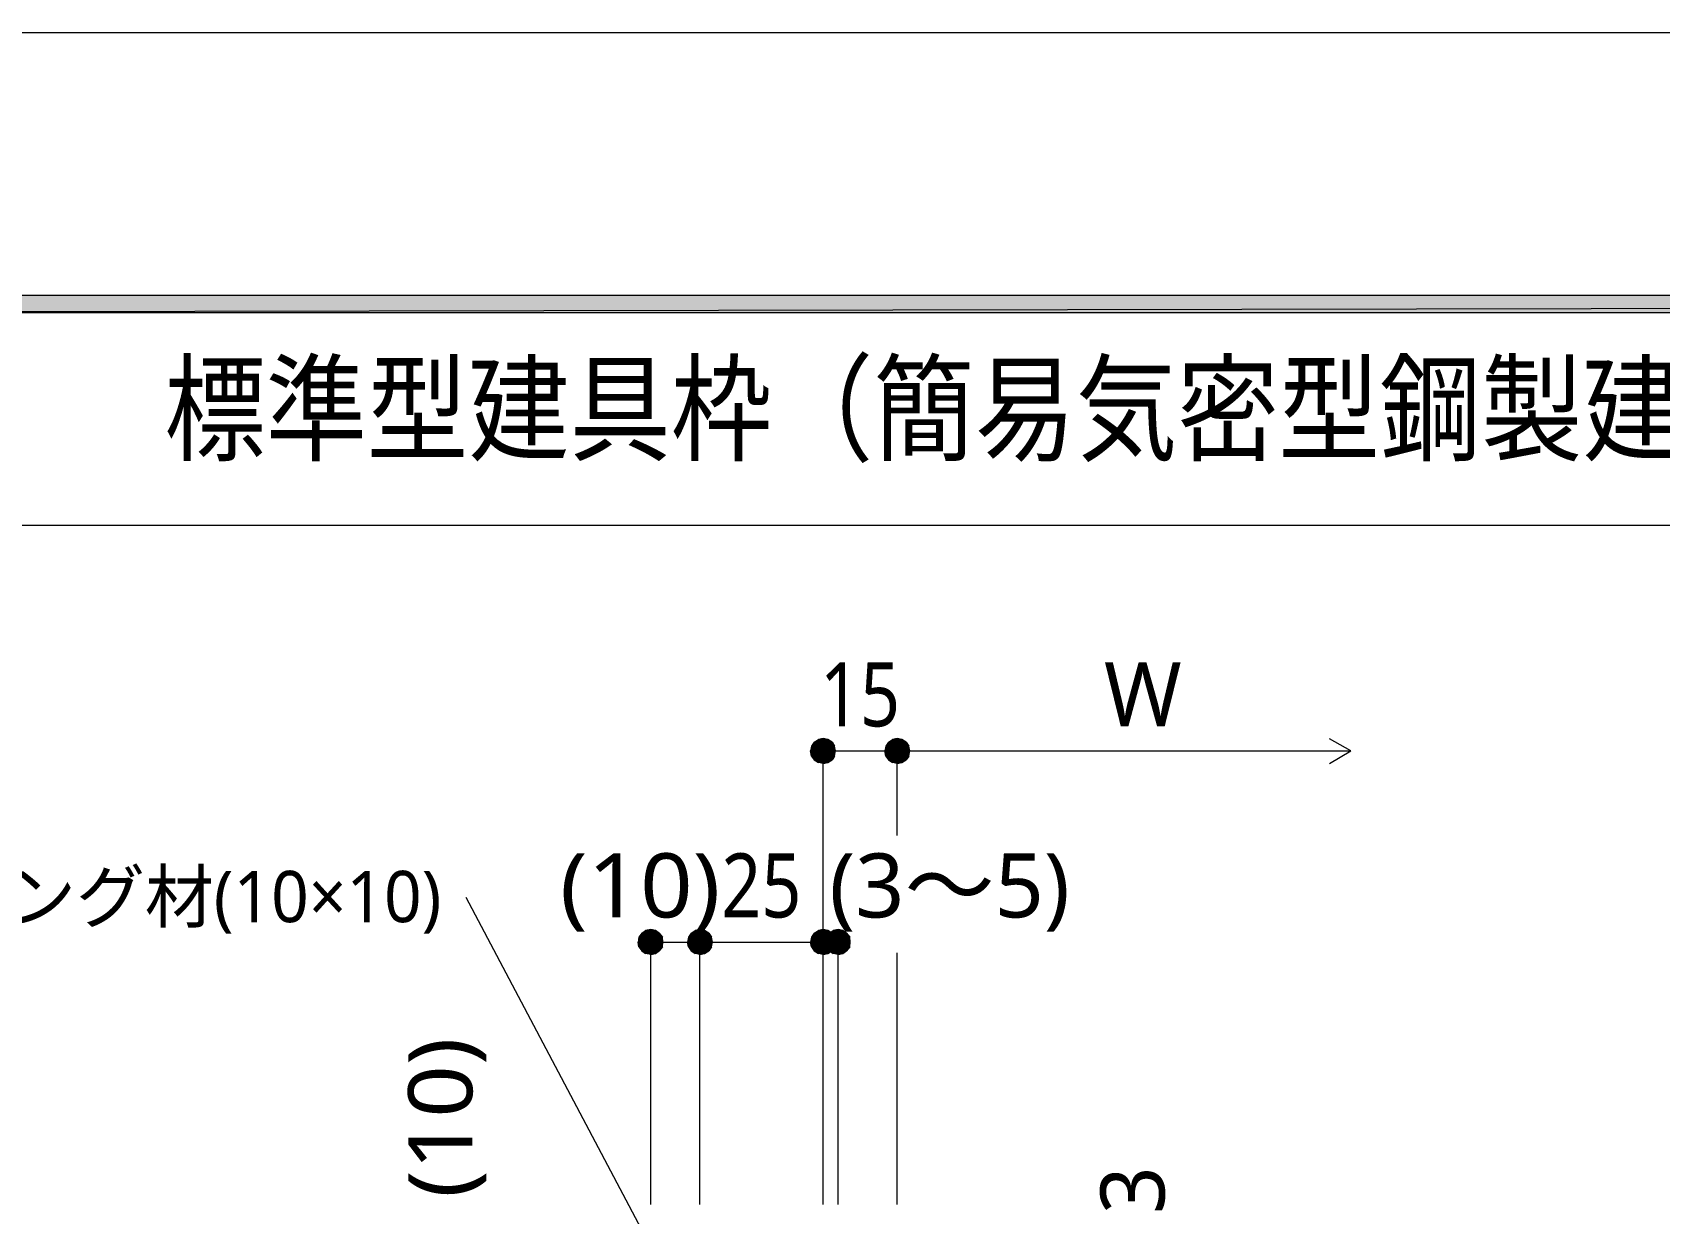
# Model space of a CAD drawing. Header units: millimetres. Extents: x 0 to 420, y 0 to 297.
# Drawn here: x 40.8 to 106.8, y 249.1 to 297 of the extents above; entities that cross this region are included whole.
import ezdxf
from ezdxf.enums import TextEntityAlignment as Align

# ---------------------------------------------------------------- set-up
doc = ezdxf.new("R2010")
doc.units = ezdxf.units.MM
doc.styles.add('kst32b', font='NotoSansJP-Variable.ttf')

msp = doc.modelspace()

# ---------------------------------------------------------------- hatches: boundary and pattern name
h = msp.add_hatch(color=7)
h.paths.add_polyline_path([(394.166, 285.623), (394.166, 286.321), (26.183, 285.623), (394.166, 285.623)])
h.paths.add_polyline_path([(394.166, 286.321), (26.183, 285.623), (26.183, 286.321), (394.166, 286.321)])
h = msp.add_hatch(color=7)
h.paths.add_polyline_path([(72.432, 268.033), (72.39, 267.843), (72.898, 267.843), (72.432, 268.033)])
h.paths.add_polyline_path([(72.39, 267.843), (72.898, 267.843), (72.432, 267.631), (72.39, 267.843)])
h.paths.add_polyline_path([(72.898, 267.843), (72.432, 267.631), (72.538, 267.483), (72.898, 267.843)])
h = msp.add_hatch(color=7)
h.paths.add_polyline_path([(72.898, 268.351), (72.708, 268.309), (72.898, 267.843), (72.898, 268.351)])
h.paths.add_polyline_path([(72.708, 268.309), (72.898, 267.843), (72.538, 268.203), (72.708, 268.309)])
h.paths.add_polyline_path([(72.898, 267.843), (72.538, 268.203), (72.432, 268.033), (72.898, 267.843)])
h = msp.add_hatch(color=7)
h.paths.add_polyline_path([(72.538, 267.483), (72.708, 267.377), (72.898, 267.843), (72.538, 267.483)])
h.paths.add_polyline_path([(72.708, 267.377), (72.898, 267.843), (72.898, 267.335), (72.708, 267.377)])
h.paths.add_polyline_path([(72.898, 267.843), (72.898, 267.335), (73.088, 267.377), (72.898, 267.843)])
for points in [[(73.088, 268.309), (72.898, 268.351), (72.898, 267.843), (73.088, 268.309)], [(76.094, 268.309), (75.904, 268.351), (75.904, 267.843), (76.094, 268.309)], [(66.104, 260.562), (65.913, 260.604), (65.913, 260.096), (66.104, 260.562)], [(68.093, 260.562), (67.903, 260.604), (67.903, 260.096), (68.093, 260.562)], [(73.088, 260.562), (72.898, 260.604), (72.898, 260.096), (73.088, 260.562)], [(73.702, 260.562), (73.512, 260.604), (73.512, 260.096), (73.702, 260.562)]]:
    msp.add_hatch(color=7).paths.add_polyline_path(points)
h = msp.add_hatch(color=7)
h.paths.add_polyline_path([(73.406, 267.843), (73.364, 268.033), (72.898, 267.843), (73.406, 267.843)])
h.paths.add_polyline_path([(73.364, 268.033), (72.898, 267.843), (73.258, 268.203), (73.364, 268.033)])
h.paths.add_polyline_path([(72.898, 267.843), (73.258, 268.203), (73.088, 268.309), (72.898, 267.843)])
h = msp.add_hatch(color=7)
h.paths.add_polyline_path([(73.088, 267.377), (73.258, 267.483), (72.898, 267.843), (73.088, 267.377)])
h.paths.add_polyline_path([(73.258, 267.483), (72.898, 267.843), (73.364, 267.631), (73.258, 267.483)])
h.paths.add_polyline_path([(72.898, 267.843), (73.364, 267.631), (73.406, 267.843), (72.898, 267.843)])
h = msp.add_hatch(color=7)
h.paths.add_polyline_path([(75.438, 268.033), (75.396, 267.843), (75.904, 267.843), (75.438, 268.033)])
h.paths.add_polyline_path([(75.396, 267.843), (75.904, 267.843), (75.438, 267.631), (75.396, 267.843)])
h.paths.add_polyline_path([(75.904, 267.843), (75.438, 267.631), (75.544, 267.483), (75.904, 267.843)])
h = msp.add_hatch(color=7)
h.paths.add_polyline_path([(75.904, 268.351), (75.713, 268.309), (75.904, 267.843), (75.904, 268.351)])
h.paths.add_polyline_path([(75.713, 268.309), (75.904, 267.843), (75.544, 268.203), (75.713, 268.309)])
h.paths.add_polyline_path([(75.904, 267.843), (75.544, 268.203), (75.438, 268.033), (75.904, 267.843)])
h = msp.add_hatch(color=7)
h.paths.add_polyline_path([(75.544, 267.483), (75.713, 267.377), (75.904, 267.843), (75.544, 267.483)])
h.paths.add_polyline_path([(75.713, 267.377), (75.904, 267.843), (75.904, 267.335), (75.713, 267.377)])
h.paths.add_polyline_path([(75.904, 267.843), (75.904, 267.335), (76.094, 267.377), (75.904, 267.843)])
h = msp.add_hatch(color=7)
h.paths.add_polyline_path([(76.412, 267.843), (76.369, 268.033), (75.904, 267.843), (76.412, 267.843)])
h.paths.add_polyline_path([(76.369, 268.033), (75.904, 267.843), (76.263, 268.203), (76.369, 268.033)])
h.paths.add_polyline_path([(75.904, 267.843), (76.263, 268.203), (76.094, 268.309), (75.904, 267.843)])
h = msp.add_hatch(color=7)
h.paths.add_polyline_path([(76.094, 267.377), (76.263, 267.483), (75.904, 267.843), (76.094, 267.377)])
h.paths.add_polyline_path([(76.263, 267.483), (75.904, 267.843), (76.369, 267.631), (76.263, 267.483)])
h.paths.add_polyline_path([(75.904, 267.843), (76.369, 267.631), (76.412, 267.843), (75.904, 267.843)])
h = msp.add_hatch(color=7)
h.paths.add_polyline_path([(65.913, 260.604), (65.701, 260.562), (65.913, 260.096), (65.913, 260.604)])
h.paths.add_polyline_path([(65.701, 260.562), (65.913, 260.096), (65.553, 260.456), (65.701, 260.562)])
h.paths.add_polyline_path([(65.913, 260.096), (65.553, 260.456), (65.426, 260.287), (65.913, 260.096)])
h = msp.add_hatch(color=7)
h.paths.add_polyline_path([(66.4, 260.096), (66.379, 260.287), (65.913, 260.096), (66.4, 260.096)])
h.paths.add_polyline_path([(66.379, 260.287), (65.913, 260.096), (66.252, 260.456), (66.379, 260.287)])
h.paths.add_polyline_path([(65.913, 260.096), (66.252, 260.456), (66.104, 260.562), (65.913, 260.096)])
h = msp.add_hatch(color=7)
h.paths.add_polyline_path([(67.903, 260.604), (67.712, 260.562), (67.903, 260.096), (67.903, 260.604)])
h.paths.add_polyline_path([(67.712, 260.562), (67.903, 260.096), (67.543, 260.456), (67.712, 260.562)])
h.paths.add_polyline_path([(67.903, 260.096), (67.543, 260.456), (67.437, 260.287), (67.903, 260.096)])
h = msp.add_hatch(color=7)
h.paths.add_polyline_path([(68.411, 260.096), (68.368, 260.287), (67.903, 260.096), (68.411, 260.096)])
h.paths.add_polyline_path([(68.368, 260.287), (67.903, 260.096), (68.262, 260.456), (68.368, 260.287)])
h.paths.add_polyline_path([(67.903, 260.096), (68.262, 260.456), (68.093, 260.562), (67.903, 260.096)])
h = msp.add_hatch(color=7)
h.paths.add_polyline_path([(72.898, 260.604), (72.708, 260.562), (72.898, 260.096), (72.898, 260.604)])
h.paths.add_polyline_path([(72.708, 260.562), (72.898, 260.096), (72.538, 260.456), (72.708, 260.562)])
h.paths.add_polyline_path([(72.898, 260.096), (72.538, 260.456), (72.432, 260.287), (72.898, 260.096)])
h = msp.add_hatch(color=7)
h.paths.add_polyline_path([(73.406, 260.096), (73.364, 260.287), (72.898, 260.096), (73.406, 260.096)])
h.paths.add_polyline_path([(73.364, 260.287), (72.898, 260.096), (73.258, 260.456), (73.364, 260.287)])
h.paths.add_polyline_path([(72.898, 260.096), (73.258, 260.456), (73.088, 260.562), (72.898, 260.096)])
h = msp.add_hatch(color=7)
h.paths.add_polyline_path([(73.512, 260.604), (73.3, 260.562), (73.512, 260.096), (73.512, 260.604)])
h.paths.add_polyline_path([(73.3, 260.562), (73.512, 260.096), (73.152, 260.456), (73.3, 260.562)])
h.paths.add_polyline_path([(73.512, 260.096), (73.152, 260.456), (73.025, 260.287), (73.512, 260.096)])
h = msp.add_hatch(color=7)
h.paths.add_polyline_path([(73.999, 260.096), (73.978, 260.287), (73.512, 260.096), (73.999, 260.096)])
h.paths.add_polyline_path([(73.978, 260.287), (73.512, 260.096), (73.851, 260.456), (73.978, 260.287)])
h.paths.add_polyline_path([(73.512, 260.096), (73.851, 260.456), (73.702, 260.562), (73.512, 260.096)])
h = msp.add_hatch(color=7)
h.paths.add_polyline_path([(65.426, 260.287), (65.405, 260.096), (65.913, 260.096), (65.426, 260.287)])
h.paths.add_polyline_path([(65.405, 260.096), (65.913, 260.096), (65.426, 259.905), (65.405, 260.096)])
h.paths.add_polyline_path([(65.913, 260.096), (65.426, 259.905), (65.553, 259.736), (65.913, 260.096)])
h = msp.add_hatch(color=7)
h.paths.add_polyline_path([(65.553, 259.736), (65.701, 259.63), (65.913, 260.096), (65.553, 259.736)])
h.paths.add_polyline_path([(65.701, 259.63), (65.913, 260.096), (65.913, 259.588), (65.701, 259.63)])
h.paths.add_polyline_path([(65.913, 260.096), (65.913, 259.588), (66.104, 259.63), (65.913, 260.096)])
h = msp.add_hatch(color=7)
h.paths.add_polyline_path([(66.104, 259.63), (66.252, 259.736), (65.913, 260.096), (66.104, 259.63)])
h.paths.add_polyline_path([(66.252, 259.736), (65.913, 260.096), (66.379, 259.905), (66.252, 259.736)])
h.paths.add_polyline_path([(65.913, 260.096), (66.379, 259.905), (66.4, 260.096), (65.913, 260.096)])
h = msp.add_hatch(color=7)
h.paths.add_polyline_path([(67.437, 260.287), (67.395, 260.096), (67.903, 260.096), (67.437, 260.287)])
h.paths.add_polyline_path([(67.395, 260.096), (67.903, 260.096), (67.437, 259.905), (67.395, 260.096)])
h.paths.add_polyline_path([(67.903, 260.096), (67.437, 259.905), (67.543, 259.736), (67.903, 260.096)])
h = msp.add_hatch(color=7)
h.paths.add_polyline_path([(67.543, 259.736), (67.712, 259.63), (67.903, 260.096), (67.543, 259.736)])
h.paths.add_polyline_path([(67.712, 259.63), (67.903, 260.096), (67.903, 259.588), (67.712, 259.63)])
h.paths.add_polyline_path([(67.903, 260.096), (67.903, 259.588), (68.093, 259.63), (67.903, 260.096)])
h = msp.add_hatch(color=7)
h.paths.add_polyline_path([(68.093, 259.63), (68.262, 259.736), (67.903, 260.096), (68.093, 259.63)])
h.paths.add_polyline_path([(68.262, 259.736), (67.903, 260.096), (68.368, 259.905), (68.262, 259.736)])
h.paths.add_polyline_path([(67.903, 260.096), (68.368, 259.905), (68.411, 260.096), (67.903, 260.096)])
h = msp.add_hatch(color=7)
h.paths.add_polyline_path([(72.432, 260.287), (72.39, 260.096), (72.898, 260.096), (72.432, 260.287)])
h.paths.add_polyline_path([(72.39, 260.096), (72.898, 260.096), (72.432, 259.905), (72.39, 260.096)])
h.paths.add_polyline_path([(72.898, 260.096), (72.432, 259.905), (72.538, 259.736), (72.898, 260.096)])
h = msp.add_hatch(color=7)
h.paths.add_polyline_path([(72.538, 259.736), (72.708, 259.63), (72.898, 260.096), (72.538, 259.736)])
h.paths.add_polyline_path([(72.708, 259.63), (72.898, 260.096), (72.898, 259.588), (72.708, 259.63)])
h.paths.add_polyline_path([(72.898, 260.096), (72.898, 259.588), (73.088, 259.63), (72.898, 260.096)])
h = msp.add_hatch(color=7)
h.paths.add_polyline_path([(73.088, 259.63), (73.258, 259.736), (72.898, 260.096), (73.088, 259.63)])
h.paths.add_polyline_path([(73.258, 259.736), (72.898, 260.096), (73.364, 259.905), (73.258, 259.736)])
h.paths.add_polyline_path([(72.898, 260.096), (73.364, 259.905), (73.406, 260.096), (72.898, 260.096)])
h = msp.add_hatch(color=7)
h.paths.add_polyline_path([(73.025, 260.287), (73.004, 260.096), (73.512, 260.096), (73.025, 260.287)])
h.paths.add_polyline_path([(73.004, 260.096), (73.512, 260.096), (73.025, 259.905), (73.004, 260.096)])
h.paths.add_polyline_path([(73.512, 260.096), (73.025, 259.905), (73.152, 259.736), (73.512, 260.096)])
h = msp.add_hatch(color=7)
h.paths.add_polyline_path([(73.152, 259.736), (73.3, 259.63), (73.512, 260.096), (73.152, 259.736)])
h.paths.add_polyline_path([(73.3, 259.63), (73.512, 260.096), (73.512, 259.588), (73.3, 259.63)])
h.paths.add_polyline_path([(73.512, 260.096), (73.512, 259.588), (73.702, 259.63), (73.512, 260.096)])
h = msp.add_hatch(color=7)
h.paths.add_polyline_path([(73.702, 259.63), (73.851, 259.736), (73.512, 260.096), (73.702, 259.63)])
h.paths.add_polyline_path([(73.851, 259.736), (73.512, 260.096), (73.978, 259.905), (73.851, 259.736)])
h.paths.add_polyline_path([(73.512, 260.096), (73.978, 259.905), (73.999, 260.096), (73.512, 260.096)])

# ---------------------------------------------------------------- linework, layer by layer
at = {"lineweight": 13}
msp.add_lwpolyline([(0.191, 0), (0.191, 296.968), (420.158, 296.968), (420.158, 0)], close=True, dxfattribs=at)
at = {"lineweight": 0}
for points in [[(394.166, 285.623), (394.166, 286.321), (26.183, 285.623)], [(394.166, 286.321), (26.183, 285.623), (26.183, 286.321)], [(72.432, 268.033), (72.39, 267.843), (72.898, 267.843)], [(72.39, 267.843), (72.898, 267.843), (72.432, 267.631)], [(72.898, 267.843), (72.538, 268.203), (72.432, 268.033)], [(72.898, 267.843), (72.432, 267.631), (72.538, 267.483)], [(72.708, 268.309), (72.898, 267.843), (72.538, 268.203)], [(72.538, 267.483), (72.708, 267.377), (72.898, 267.843)], [(72.898, 268.351), (72.708, 268.309), (72.898, 267.843)], [(72.708, 267.377), (72.898, 267.843), (72.898, 267.335)], [(73.088, 268.309), (72.898, 268.351), (72.898, 267.843)], [(72.898, 267.843), (73.258, 268.203), (73.088, 268.309)], [(73.364, 268.033), (72.898, 267.843), (73.258, 268.203)], [(73.406, 267.843), (73.364, 268.033), (72.898, 267.843)], [(72.898, 267.843), (72.898, 267.335), (73.088, 267.377)], [(73.088, 267.377), (73.258, 267.483), (72.898, 267.843)], [(73.258, 267.483), (72.898, 267.843), (73.364, 267.631)], [(72.898, 267.843), (73.364, 267.631), (73.406, 267.843)], [(75.438, 268.033), (75.396, 267.843), (75.904, 267.843)], [(75.396, 267.843), (75.904, 267.843), (75.438, 267.631)], [(75.904, 267.843), (75.544, 268.203), (75.438, 268.033)], [(75.904, 267.843), (75.438, 267.631), (75.544, 267.483)], [(75.713, 268.309), (75.904, 267.843), (75.544, 268.203)], [(75.544, 267.483), (75.713, 267.377), (75.904, 267.843)], [(75.904, 268.351), (75.713, 268.309), (75.904, 267.843)], [(75.713, 267.377), (75.904, 267.843), (75.904, 267.335)], [(76.094, 268.309), (75.904, 268.351), (75.904, 267.843)], [(75.904, 267.843), (76.263, 268.203), (76.094, 268.309)], [(76.369, 268.033), (75.904, 267.843), (76.263, 268.203)], [(76.412, 267.843), (76.369, 268.033), (75.904, 267.843)], [(75.904, 267.843), (75.904, 267.335), (76.094, 267.377)], [(76.094, 267.377), (76.263, 267.483), (75.904, 267.843)], [(76.263, 267.483), (75.904, 267.843), (76.369, 267.631)], [(75.904, 267.843), (76.369, 267.631), (76.412, 267.843)], [(65.701, 260.562), (65.913, 260.096), (65.553, 260.456)], [(65.913, 260.604), (65.701, 260.562), (65.913, 260.096)], [(66.104, 260.562), (65.913, 260.604), (65.913, 260.096)], [(65.913, 260.096), (66.252, 260.456), (66.104, 260.562)], [(67.712, 260.562), (67.903, 260.096), (67.543, 260.456)], [(67.903, 260.604), (67.712, 260.562), (67.903, 260.096)], [(68.093, 260.562), (67.903, 260.604), (67.903, 260.096)], [(67.903, 260.096), (68.262, 260.456), (68.093, 260.562)], [(72.708, 260.562), (72.898, 260.096), (72.538, 260.456)], [(72.898, 260.604), (72.708, 260.562), (72.898, 260.096)], [(73.088, 260.562), (72.898, 260.604), (72.898, 260.096)], [(72.898, 260.096), (73.258, 260.456), (73.088, 260.562)], [(73.3, 260.562), (73.512, 260.096), (73.152, 260.456)], [(73.512, 260.604), (73.3, 260.562), (73.512, 260.096)], [(73.702, 260.562), (73.512, 260.604), (73.512, 260.096)], [(73.512, 260.096), (73.851, 260.456), (73.702, 260.562)], [(65.426, 260.287), (65.405, 260.096), (65.913, 260.096)], [(65.405, 260.096), (65.913, 260.096), (65.426, 259.905)], [(65.913, 260.096), (65.553, 260.456), (65.426, 260.287)], [(65.913, 260.096), (65.426, 259.905), (65.553, 259.736)], [(65.553, 259.736), (65.701, 259.63), (65.913, 260.096)], [(65.701, 259.63), (65.913, 260.096), (65.913, 259.588)], [(66.379, 260.287), (65.913, 260.096), (66.252, 260.456)], [(66.4, 260.096), (66.379, 260.287), (65.913, 260.096)], [(65.913, 260.096), (65.913, 259.588), (66.104, 259.63)], [(66.104, 259.63), (66.252, 259.736), (65.913, 260.096)], [(66.252, 259.736), (65.913, 260.096), (66.379, 259.905)], [(65.913, 260.096), (66.379, 259.905), (66.4, 260.096)], [(67.437, 260.287), (67.395, 260.096), (67.903, 260.096)], [(67.395, 260.096), (67.903, 260.096), (67.437, 259.905)], [(67.903, 260.096), (67.543, 260.456), (67.437, 260.287)], [(67.903, 260.096), (67.437, 259.905), (67.543, 259.736)], [(67.543, 259.736), (67.712, 259.63), (67.903, 260.096)], [(67.712, 259.63), (67.903, 260.096), (67.903, 259.588)], [(68.368, 260.287), (67.903, 260.096), (68.262, 260.456)], [(68.411, 260.096), (68.368, 260.287), (67.903, 260.096)], [(67.903, 260.096), (67.903, 259.588), (68.093, 259.63)], [(68.093, 259.63), (68.262, 259.736), (67.903, 260.096)], [(68.262, 259.736), (67.903, 260.096), (68.368, 259.905)], [(67.903, 260.096), (68.368, 259.905), (68.411, 260.096)], [(72.432, 260.287), (72.39, 260.096), (72.898, 260.096)], [(72.39, 260.096), (72.898, 260.096), (72.432, 259.905)], [(72.898, 260.096), (72.538, 260.456), (72.432, 260.287)], [(72.898, 260.096), (72.432, 259.905), (72.538, 259.736)], [(72.538, 259.736), (72.708, 259.63), (72.898, 260.096)], [(72.708, 259.63), (72.898, 260.096), (72.898, 259.588)], [(73.364, 260.287), (72.898, 260.096), (73.258, 260.456)], [(73.406, 260.096), (73.364, 260.287), (72.898, 260.096)], [(72.898, 260.096), (72.898, 259.588), (73.088, 259.63)], [(73.088, 259.63), (73.258, 259.736), (72.898, 260.096)], [(73.258, 259.736), (72.898, 260.096), (73.364, 259.905)], [(72.898, 260.096), (73.364, 259.905), (73.406, 260.096)], [(73.025, 260.287), (73.004, 260.096), (73.512, 260.096)], [(73.004, 260.096), (73.512, 260.096), (73.025, 259.905)], [(73.512, 260.096), (73.152, 260.456), (73.025, 260.287)], [(73.512, 260.096), (73.025, 259.905), (73.152, 259.736)], [(73.152, 259.736), (73.3, 259.63), (73.512, 260.096)], [(73.3, 259.63), (73.512, 260.096), (73.512, 259.588)], [(73.978, 260.287), (73.512, 260.096), (73.851, 260.456)], [(73.999, 260.096), (73.978, 260.287), (73.512, 260.096)], [(73.512, 260.096), (73.512, 259.588), (73.702, 259.63)], [(73.702, 259.63), (73.851, 259.736), (73.512, 260.096)], [(73.851, 259.736), (73.512, 260.096), (73.978, 259.905)], [(73.512, 260.096), (73.978, 259.905), (73.999, 260.096)]]:
    msp.add_lwpolyline(points, close=True, dxfattribs=at)
at = {"lineweight": 13}
for points in [[(394.166, 276.987), (26.183, 276.987)], [(72.898, 249.449), (72.898, 267.843)], [(72.898, 267.843), (75.904, 267.843)], [(75.904, 267.843), (94.298, 267.843)], [(75.904, 264.414), (75.904, 267.843)], [(93.43, 267.335), (94.298, 267.843), (93.43, 268.33)], [(66.908, 245.851), (58.42, 261.895)], [(65.913, 249.449), (65.913, 260.096)], [(65.913, 260.096), (67.903, 260.096), (72.898, 260.096), (73.512, 260.096)], [(67.903, 249.449), (67.903, 260.096)], [(73.512, 249.449), (73.512, 260.096)], [(75.904, 249.449), (75.904, 259.651)]]:
    msp.add_lwpolyline(points, dxfattribs=at)

# ---------------------------------------------------------------- texts
at = {"style": 'kst32b'}
for s, height, p, p2 in [('標準型建具枠（簡易気密型鋼製建具）', 3.49081, (46.186, 279.971), (116.002, 279.971)), ('15', 2.5989, (72.771, 268.838), (76.02, 268.838)), ('シーリング材(10×10)', 2.07913, (31.432, 260.9), (57.422, 260.9)), ('(10)', 2.5989, (62.23, 261.091), (68.727, 261.091)), ('25', 2.5989, (68.771, 261.091), (72.019, 261.091)), ('(3～5)', 2.5989, (73.152, 261.091), (82.898, 261.091)), ('(10)', 2.5989, (58.674, 249.724), (58.674, 256.222))]:
    msp.add_text(s, height=height, dxfattribs=at).set_placement(p, p2, align=Align.FIT)
msp.add_text('W', height=2.599, dxfattribs=at).set_placement((84.286, 268.838))
msp.add_text('3', height=2.599, rotation=90, dxfattribs=at).set_placement((86.741, 249.068))

doc.saveas('drawing.dxf')
